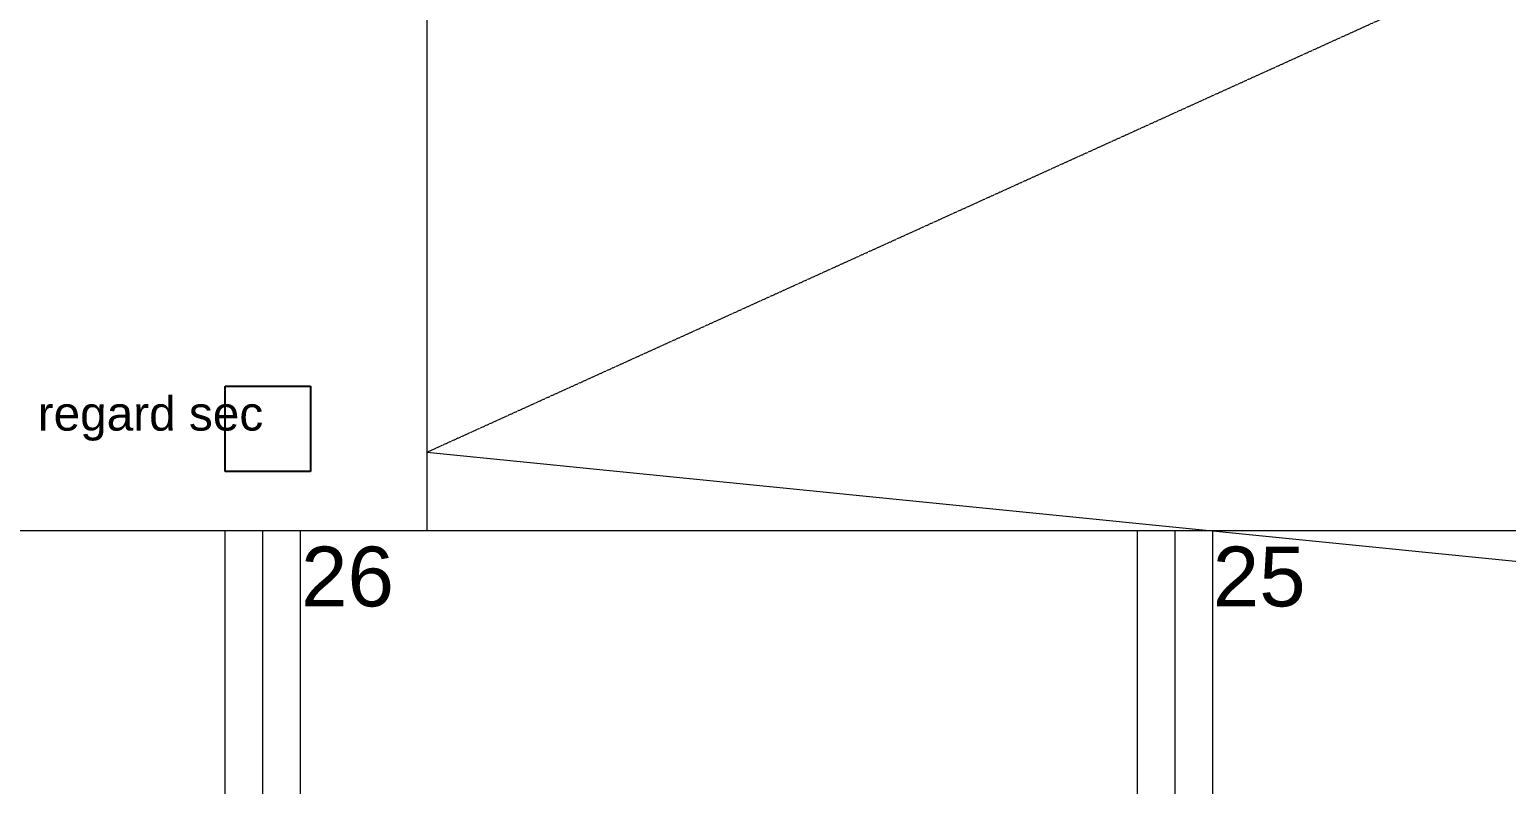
# Model space of a CAD drawing. Header units: centimetres. Extents: x 26018 to 82487, y -36363 to -12761.
# Drawn here: x 51576.5 to 52008.7, y -14821.9 to -14600.9 of the extents above; entities that cross this region are included whole.
import ezdxf

# ---------------------------------------------------------------- set-up
doc = ezdxf.new("R2010")
doc.units = ezdxf.units.CM
doc.header["$LTSCALE"] = 0.5
doc.linetypes.add('Pointillé 3', pattern=[0.25, 0.15, -0.1])
for name, color, linetype in [('6 COMPL 2D', 7, 'CONTINUOUS'), ('6 Compl 2D 2 Détails', 7, 'CONTINUOUS'), ('8  TEXTES', 7, 'CONTINUOUS')]:
    doc.layers.add(name, color=color, linetype=linetype)
doc.styles.get("Standard").update_dxf_attribs({"font": 'arial.ttf'})

msp = doc.modelspace()

# ---------------------------------------------------------------- linework, layer by layer
at = {"layer": '6 COMPL 2D', "linetype": 'Continuous'}
for p, q in [((51633.757, -14705.294), (51658.757, -14705.294)), ((51633.757, -14730.294), (51633.757, -14705.294)), ((51658.757, -14705.294), (51658.757, -14730.294)), ((51658.757, -14730.294), (51633.757, -14730.294))]:
    msp.add_line(p, q, dxfattribs=at)
at = {"layer": '6 COMPL 2D', "color": 194, "linetype": 'Continuous', "lineweight": 0, "true_color": 0x50009f}
msp.add_line((51692.757, -14724.633), (52172.757, -14772.633), dxfattribs=at)
at = {"layer": '6 COMPL 2D', "color": 18, "linetype": 'Continuous', "lineweight": 0}
for p, q in [((51633.757, -15247.633), (51633.757, -14747.633)), ((51655.757, -15247.633), (51655.757, -14747.633)), ((51900.757, -15247.633), (51900.757, -14747.633)), ((51922.757, -15247.633), (51922.757, -14747.633))]:
    msp.add_line(p, q, dxfattribs=at)
at = {"layer": '6 Compl 2D 2 Détails', "color": 194, "linetype": 'Continuous', "lineweight": 0, "true_color": 0x50009f}
msp.add_line((51692.757, -14247.633), (51692.757, -14747.633), dxfattribs=at)
at = {"layer": '6 Compl 2D 2 Détails', "color": 194, "linetype": 'Pointillé 3', "lineweight": 0, "true_color": 0x50009f}
msp.add_line((51692.757, -14724.633), (52192.757, -14497.633), dxfattribs=at)
at = {"layer": '6 Compl 2D 2 Détails', "color": 18, "linetype": 'Continuous', "lineweight": 0}
for p, q in [((52172.757, -14747.643), (51339.971, -14747.643)), ((51644.757, -15247.633), (51644.757, -14747.633)), ((51911.757, -15247.633), (51911.757, -14747.633))]:
    msp.add_line(p, q, dxfattribs=at)

# ---------------------------------------------------------------- texts
at = {"layer": '8  TEXTES', "linetype": 'Continuous', "attachment_point": 7}
for s, insert, char_height in [('{regard sec}', (51578.905, -14721.306), 10), ('{26}', (51655.967, -14770), 17.5), ('{25}', (51922.757, -14770), 17.5)]:
    msp.add_mtext(s, dxfattribs=dict(at, insert=insert, char_height=char_height))

doc.saveas('drawing.dxf')
